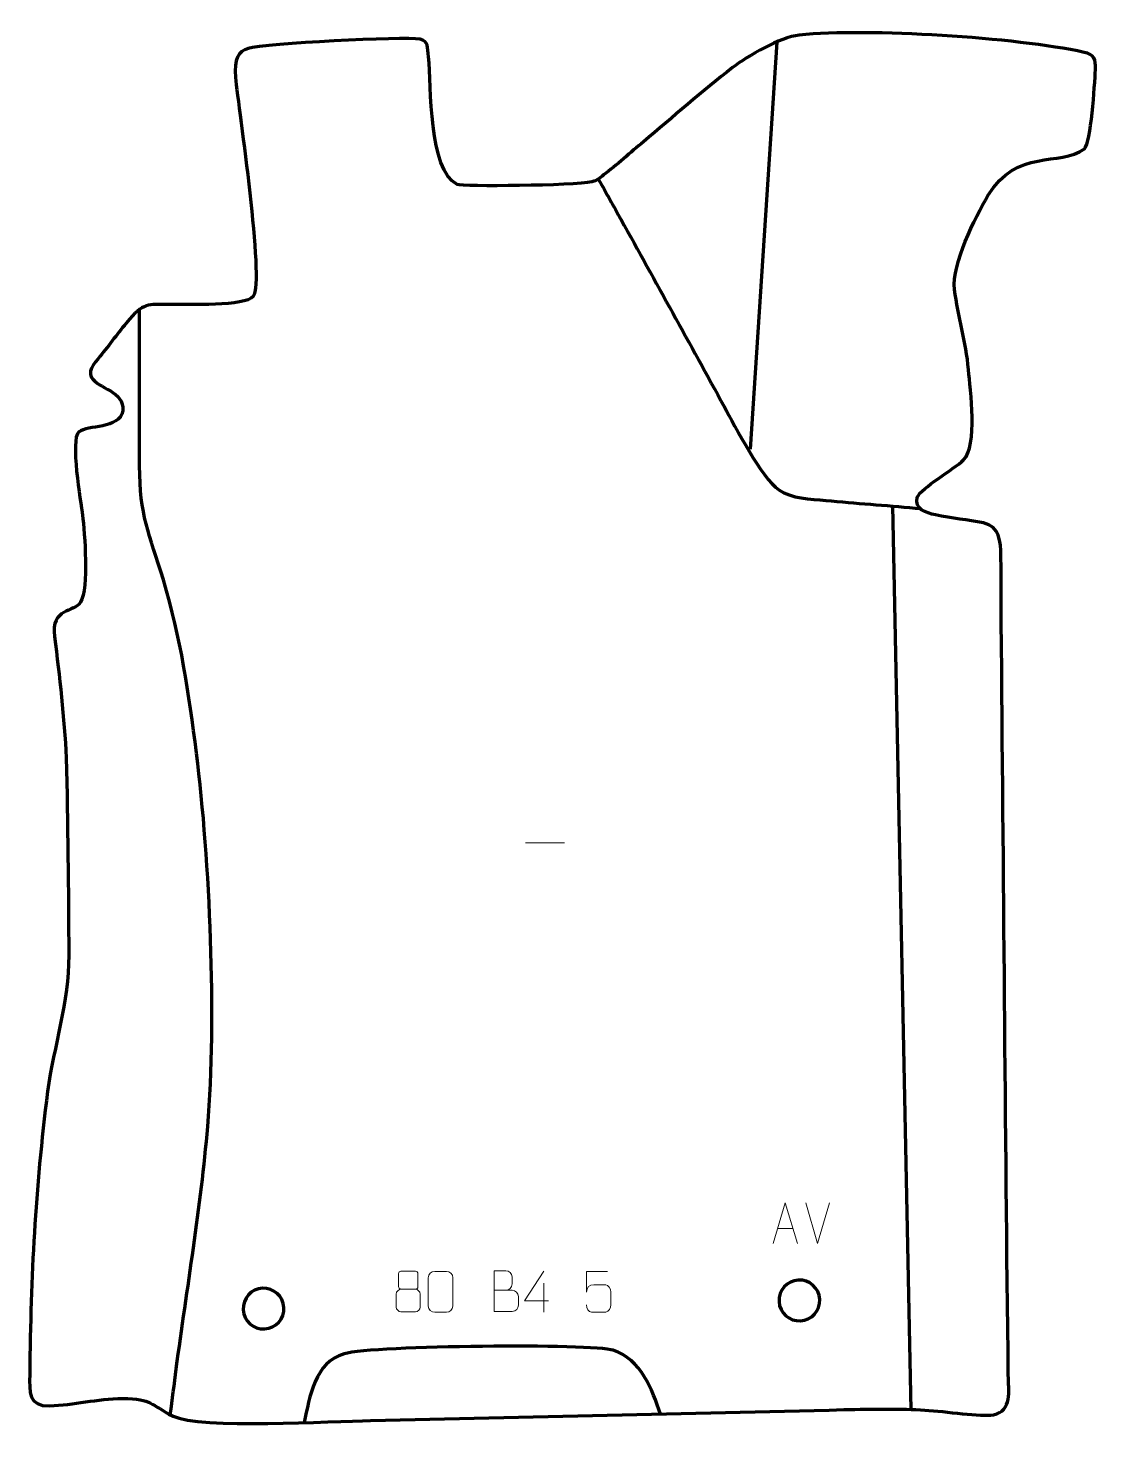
# Model space of a CAD drawing. Header units: millimetres. Extents: x 922 to 1577, y -56 to 803.
import ezdxf

# ---------------------------------------------------------------- set-up
doc = ezdxf.new("R2010")
doc.units = ezdxf.units.MM
doc.header["$MEASUREMENT"] = 0
doc.layers.add('layer 2', color=7, linetype='Continuous')
doc.layers.add('layer 3', color=7, linetype='Continuous')

msp = doc.modelspace()

# ---------------------------------------------------------------- linework, layer by layer
at = {"layer": 'layer 2', "color": 142, "lineweight": 158}
for points in [[(1365.1359, 545.1804), (1365.1359, 545.1804), (1381.5377, 794.8122), (1381.5377, 794.8122)], [(1452.2152, 510.3239), (1452.2152, 510.3239), (1463.5288, -43.9634), (1463.5288, -43.9634)]]:
    msp.add_open_spline(points, degree=3, dxfattribs=at)
for points, knots in [([(1271.9454, 710.7453), (1276.557, 702.4481), (1281.1687, 694.151), (1285.7804, 685.8538), (1285.7804, 685.8538), (1306.9663, 647.735), (1328.1055, 609.5945), (1348.9724, 571.2998), (1348.9724, 571.2998), (1355.8279, 558.7157), (1371.8976, 527.6933), (1382.4662, 520.2306), (1382.4662, 520.2306), (1390.1161, 514.8288), (1402.1778, 514.5518), (1411.2842, 513.6923), (1411.2842, 513.6923), (1429.4864, 511.9536), (1447.8536, 510.7289), (1466.1409, 509.0231), (1466.1409, 509.0231), (1466.1409, 509.0231), (1469.1257, 508.7447), (1469.1257, 508.7447)], [0, 0, 0, 0, 0.14285714, 0.14285714, 0.14285714, 0.14285714, 0.28571429, 0.28571429, 0.28571429, 0.28571429, 0.42857143, 0.42857143, 0.42857143, 0.42857143, 0.57142857, 0.57142857, 0.57142857, 0.57142857, 0.71428571, 0.71428571, 0.71428571, 0.71428571, 1, 1, 1, 1]), ([(1009.3202, -47.0448), (1010.5485, -37.6465), (1011.7769, -28.2482), (1013.0052, -18.8499), (1013.0052, -18.8499), (1019.4907, 30.2498), (1028.1705, 80.4811), (1032.2793, 129.7066), (1032.2793, 129.7066), (1037.8557, 196.516), (1033.6819, 292.2493), (1025.3931, 358.7415), (1025.3931, 358.7415), (1020.6822, 395.5479), (1015.8548, 429.2396), (1005.1011, 464.9645), (1005.1011, 464.9645), (996.1681, 494.1677), (990.5306, 504.1661), (990.5312, 534.8531), (990.5312, 534.8531), (990.5324, 566.8861), (990.5335, 598.9189), (990.5347, 630.9518)], [0, 0, 0, 0, 0.14285714, 0.14285714, 0.14285714, 0.14285714, 0.28571429, 0.28571429, 0.28571429, 0.28571429, 0.42857143, 0.42857143, 0.42857143, 0.42857143, 0.57142857, 0.57142857, 0.57142857, 0.57142857, 0.71428571, 0.71428571, 0.71428571, 0.71428571, 1, 1, 1, 1]), ([(1309.9492, -46.715), (1304.8866, -31.7049), (1298.1055, -12.9971), (1280.9817, -7.5043), (1280.9817, -7.5043), (1268.3326, -3.4466), (1134.6042, -4.4323), (1115.9115, -9.69), (1115.9115, -9.69), (1097.9453, -14.7432), (1094.7581, -36.2127), (1091.4037, -51.8301)], [0, 0, 0, 0, 0.25, 0.25, 0.25, 0.25, 0.5, 0.5, 0.5, 0.5, 1, 1, 1, 1])]:
    msp.add_open_spline(points, degree=3, knots=knots, dxfattribs=at)
at = {"layer": 'layer 2', "color": 250, "lineweight": 9}
for points in [[(1227.1015, 303.7652), (1227.1015, 303.7652), (1251.0795, 303.7652), (1251.0795, 303.7652)], [(1406.3282, 57.9045), (1406.3282, 57.9045), (1399.0064, 82.8581), (1399.0064, 82.8581)], [(1413.6501, 82.8581), (1413.6501, 82.8581), (1406.3283, 57.9045), (1406.3283, 57.9045)], [(1381.6913, 67.1612), (1381.6913, 67.1612), (1391.187, 67.1612), (1391.187, 67.1612)], [(1238.3974, 33.6158), (1238.3974, 33.6158), (1238.3974, 15.9511), (1238.3974, 15.9511)]]:
    msp.add_open_spline(points, degree=3, dxfattribs=at)
for points, knots in [([(1378.9687, 57.9118), (1378.9687, 57.9118), (1386.3397, 82.8653), (1386.3397, 82.8653), (1386.3397, 82.8653), (1386.3397, 82.8653), (1393.9096, 57.9118), (1393.9096, 57.9118)], [0, 0, 0, 0, 0.33333333, 0.33333333, 0.33333333, 0.33333333, 1, 1, 1, 1]), ([(1149.2839, 39.5224), (1149.2839, 37.3094), (1149.2839, 33.6271), (1149.2839, 31.4138), (1149.2839, 31.4138), (1149.2989, 30.9064), (1150.1063, 29.975), (1150.8064, 29.9762), (1150.8064, 29.9762), (1153.7763, 29.9764), (1156.7465, 29.8915), (1159.7169, 29.8912), (1159.7169, 29.8912), (1160.514, 29.8954), (1161.2347, 30.6857), (1161.2321, 31.4064), (1161.2321, 31.4064), (1161.2318, 33.6224), (1161.2318, 37.3071), (1161.2321, 39.5224), (1161.2321, 39.5224), (1161.2136, 40.2332), (1160.6022, 40.9936), (1159.7683, 40.9862), (1159.7683, 40.9862), (1156.7512, 40.9859), (1153.7343, 40.9859), (1150.7177, 40.9862), (1150.7177, 40.9862), (1150.0913, 40.9938), (1149.2672, 40.2828), (1149.2839, 39.5224)], [0, 0, 0, 0, 0.11111111, 0.11111111, 0.11111111, 0.11111111, 0.22222222, 0.22222222, 0.22222222, 0.22222222, 0.33333333, 0.33333333, 0.33333333, 0.33333333, 0.44444444, 0.44444444, 0.44444444, 0.44444444, 0.55555556, 0.55555556, 0.55555556, 0.55555556, 0.66666667, 0.66666667, 0.66666667, 0.66666667, 0.77777778, 0.77777778, 0.77777778, 0.77777778, 1, 1, 1, 1]), ([(1171.5355, 40.8089), (1173.9016, 40.8089), (1176.2681, 40.8089), (1178.6346, 40.8089), (1178.6346, 40.8089), (1180.6151, 40.8445), (1182.6411, 39.3502), (1182.6682, 36.9081), (1182.6682, 36.9081), (1182.6678, 31.1507), (1182.6678, 25.3929), (1182.6682, 19.6347), (1182.6682, 19.6347), (1182.5261, 17.3071), (1180.8197, 15.8248), (1178.6346, 15.814), (1178.6346, 15.814), (1176.2622, 15.8144), (1173.8898, 15.8144), (1171.5178, 15.814), (1171.5178, 15.814), (1169.5593, 15.7084), (1167.5529, 17.5963), (1167.5643, 19.6173), (1167.5643, 19.6173), (1167.5647, 25.3979), (1167.5647, 31.1782), (1167.5643, 36.958), (1167.5643, 36.958), (1167.5686, 39.1), (1169.3457, 40.8225), (1171.5355, 40.8089)], [0, 0, 0, 0, 0.11111111, 0.11111111, 0.11111111, 0.11111111, 0.22222222, 0.22222222, 0.22222222, 0.22222222, 0.33333333, 0.33333333, 0.33333333, 0.33333333, 0.44444444, 0.44444444, 0.44444444, 0.44444444, 0.55555556, 0.55555556, 0.55555556, 0.55555556, 0.66666667, 0.66666667, 0.66666667, 0.66666667, 0.77777778, 0.77777778, 0.77777778, 0.77777778, 1, 1, 1, 1]), ([(1208.0461, 29.3096), (1211.6847, 29.31), (1215.2718, 29.31), (1218.9112, 29.3096), (1218.9112, 29.3096), (1220.8866, 29.2923), (1222.8102, 27.5562), (1222.8102, 25.5066), (1222.8102, 25.5066), (1222.8098, 24.378), (1222.8098, 21.3286), (1222.8102, 20.1997), (1222.8102, 20.1997), (1222.8278, 18.3418), (1221.2857, 16.3279), (1218.9642, 16.3448), (1218.9642, 16.3448), (1215.3244, 16.3452), (1211.685, 16.3452), (1208.0461, 16.3448), (1208.0461, 16.3448), (1208.0461, 24.6631), (1208.0461, 32.9809), (1208.0461, 41.2984), (1208.0461, 41.2984), (1210.4198, 41.2984), (1212.7939, 41.2984), (1215.1681, 41.2984), (1215.1681, 41.2984), (1216.8489, 41.316), (1218.9457, 39.4055), (1218.9634, 37.4431), (1218.9634, 37.4431), (1218.963, 35.377), (1218.963, 35.231), (1218.9634, 33.1645), (1218.9634, 33.1645), (1218.9807, 31.0984), (1217.1262, 29.2923), (1215.1162, 29.3096)], [0, 0, 0, 0, 0.09090909, 0.09090909, 0.09090909, 0.09090909, 0.18181818, 0.18181818, 0.18181818, 0.18181818, 0.27272727, 0.27272727, 0.27272727, 0.27272727, 0.36363636, 0.36363636, 0.36363636, 0.36363636, 0.45454545, 0.45454545, 0.45454545, 0.45454545, 0.54545455, 0.54545455, 0.54545455, 0.54545455, 0.63636364, 0.63636364, 0.63636364, 0.63636364, 0.72727273, 0.72727273, 0.72727273, 0.72727273, 0.81818182, 0.81818182, 0.81818182, 0.81818182, 1, 1, 1, 1]), ([(1241.3415, 22.8547), (1241.3415, 22.8547), (1226.5198, 22.8547), (1226.5198, 22.8547), (1226.5198, 22.8547), (1226.5198, 22.8547), (1238.3974, 40.9252), (1238.3974, 40.9252)], [0, 0, 0, 0, 0.33333333, 0.33333333, 0.33333333, 0.33333333, 1, 1, 1, 1]), ([(1277.4592, 40.8572), (1277.4592, 40.8572), (1264.6075, 40.8572), (1264.6075, 40.8572), (1264.6075, 40.8572), (1264.6078, 36.6266), (1264.6078, 32.3957), (1264.6075, 28.1645), (1264.6075, 28.1645), (1264.6072, 31.4746), (1266.2382, 32.5464), (1269.0502, 32.6069), (1269.0502, 32.6069), (1271.4898, 32.6072), (1273.9293, 32.6072), (1276.3685, 32.6069), (1276.3685, 32.6069), (1278.0183, 32.6137), (1279.4932, 30.2332), (1279.5217, 28.1645), (1279.5217, 28.1645), (1279.5214, 25.5772), (1279.5214, 22.9896), (1279.5217, 20.4019), (1279.5217, 20.4019), (1279.5679, 18.4425), (1278.0685, 16.0062), (1276.4426, 15.9477), (1276.4426, 15.9477), (1274.4861, 15.948), (1269.5911, 15.948), (1267.6341, 15.9477), (1267.6341, 15.9477), (1265.7886, 15.9389), (1264.6815, 17.9037), (1264.6607, 20.4548)], [0, 0, 0, 0, 0.1, 0.1, 0.1, 0.1, 0.2, 0.2, 0.2, 0.2, 0.3, 0.3, 0.3, 0.3, 0.4, 0.4, 0.4, 0.4, 0.5, 0.5, 0.5, 0.5, 0.6, 0.6, 0.6, 0.6, 0.7, 0.7, 0.7, 0.7, 0.8, 0.8, 0.8, 0.8, 1, 1, 1, 1]), ([(1147.8251, 27.0042), (1147.8251, 23.8334), (1147.8251, 22.1313), (1147.8251, 18.9599), (1147.8251, 18.9599), (1147.8166, 17.738), (1149.5145, 16.0453), (1150.7671, 16.0368), (1150.7671, 16.0368), (1153.7502, 16.0371), (1156.7335, 16.0371), (1159.7169, 16.0368), (1159.7169, 16.0368), (1161.0402, 16.0485), (1162.6606, 17.6701), (1162.6495, 18.9693), (1162.6495, 18.9693), (1162.6492, 22.1375), (1162.6492, 23.8363), (1162.6495, 27.0042), (1162.6495, 27.0042), (1162.5798, 28.3846), (1161.002, 29.9632), (1159.6966, 29.9571), (1159.6966, 29.9571), (1156.72, 29.9568), (1153.7434, 29.9568), (1150.7671, 29.9571), (1150.7671, 29.9571), (1149.6876, 29.9635), (1147.8413, 28.3846), (1147.8251, 27.0042)], [0, 0, 0, 0, 0.11111111, 0.11111111, 0.11111111, 0.11111111, 0.22222222, 0.22222222, 0.22222222, 0.22222222, 0.33333333, 0.33333333, 0.33333333, 0.33333333, 0.44444444, 0.44444444, 0.44444444, 0.44444444, 0.55555556, 0.55555556, 0.55555556, 0.55555556, 0.66666667, 0.66666667, 0.66666667, 0.66666667, 0.77777778, 0.77777778, 0.77777778, 0.77777778, 1, 1, 1, 1])]:
    msp.add_open_spline(points, degree=3, knots=knots, dxfattribs=at)
at = {"layer": 'layer 2', "color": 142, "lineweight": 200}
for points in [[(1395.8234, 10.5424), (1388.9302, 10.1647), (1383.0359, 15.4465), (1382.6582, 22.3397), (1382.6582, 22.3397), (1382.2804, 29.2329), (1387.5622, 35.1272), (1394.4554, 35.505), (1394.4554, 35.505), (1401.3487, 35.8827), (1407.2429, 30.6009), (1407.6207, 23.7077), (1407.6207, 23.7077), (1407.9984, 16.8145), (1402.7166, 10.9202), (1395.8234, 10.5424)], [(1067.1885, 5.5835), (1060.2953, 5.2057), (1054.401, 10.4876), (1054.0232, 17.3807), (1054.0232, 17.3807), (1053.6455, 24.2739), (1058.9273, 30.1683), (1065.8205, 30.546), (1065.8205, 30.546), (1072.7138, 30.9238), (1078.608, 25.6419), (1078.9858, 18.7487), (1078.9858, 18.7487), (1079.3635, 11.8555), (1074.0817, 5.9612), (1067.1885, 5.5835)]]:
    msp.add_open_spline(points, degree=3, knots=[0, 0, 0, 0, 0.2, 0.2, 0.2, 0.2, 0.4, 0.4, 0.4, 0.4, 0.6, 0.6, 0.6, 0.6, 1, 1, 1, 1], dxfattribs=at)
at = {"layer": 'layer 3', "color": 242, "lineweight": 158}
msp.add_open_spline([(1162.5273, 796.546), (1167.5159, 795.5904), (1167.1503, 791.5179), (1167.7019, 785.7226), (1167.7019, 785.7226), (1169.419, 767.6814), (1167.6049, 716.3607), (1185.3049, 707.4835), (1185.3049, 707.4835), (1187.9896, 706.137), (1256.9947, 706.6003), (1267.8773, 709.1023), (1267.8773, 709.1023), (1271.1709, 709.8595), (1272.5152, 711.4738), (1275.0231, 713.3366), (1275.0231, 713.3366), (1282.9119, 719.1964), (1291.7192, 727.2643), (1299.5004, 733.7316), (1299.5004, 733.7316), (1317.5289, 748.7478), (1335.6251, 764.8765), (1354.1395, 779.1537), (1354.1395, 779.1537), (1363.4297, 786.3178), (1383.3398, 797.7753), (1394.9663, 799.1229), (1394.9663, 799.1229), (1437.7851, 803.4519), (1527.7068, 797.7102), (1569.823, 788.5232), (1569.823, 788.5232), (1575.8627, 787.2053), (1577.0494, 784.4877), (1576.7319, 777.906), (1576.7319, 777.906), (1576.2696, 768.3244), (1573.935, 733.2036), (1569.9994, 729.3131), (1569.9994, 729.3131), (1554.3497, 718.1941), (1528.9136, 730.1027), (1510.7609, 700.6646), (1510.7609, 700.6646), (1502.8962, 686.7453), (1488.4215, 658.9609), (1490.3399, 643.0976), (1490.3399, 643.0976), (1492.3791, 626.2354), (1497.3728, 611.4784), (1498.8637, 593.7475), (1498.8637, 593.7475), (1499.9959, 581.7792), (1504.5757, 547.0209), (1495.8625, 538.5339), (1495.8625, 538.5339), (1489.5617, 532.3966), (1469.8224, 521.5706), (1467.4753, 515.6504), (1467.4753, 515.6504), (1465.3719, 508.3556), (1472.9501, 506.1663), (1478.6855, 504.8282), (1478.6855, 504.8282), (1488.5787, 502.6124), (1498.4536, 501.8964), (1508.0205, 499.9216), (1508.0205, 499.9216), (1518.1179, 497.8374), (1518.6069, 488.4717), (1518.7472, 479.7167), (1518.7472, 479.7167), (1518.9637, 466.2019), (1518.8168, 452.3701), (1518.9456, 438.7877), (1518.9456, 438.7877), (1520.4047, 284.8953), (1521.4698, 130.9445), (1523.2677, -22.9369), (1523.2677, -22.9369), (1523.5068, -31.9681), (1525.6059, -44.9004), (1514.2698, -47.027), (1514.2698, -47.027), (1506.4479, -48.4943), (1485.1736, -44.9551), (1472.0502, -44.1747), (1472.0502, -44.1747), (1457.7526, -43.3243), (1440.4659, -43.4458), (1422.3877, -43.9204), (1422.3877, -43.9204), (1325.6501, -46.4598), (1228.956, -48.461), (1132.1992, -50.5462), (1132.1992, -50.5462), (1109.2045, -51.1019), (1027.2339, -55.7807), (1010.9915, -47.8881), (1010.9915, -47.8881), (996.7747, -40.9799), (998.8993, -37.2305), (979.9886, -37.038), (979.9886, -37.038), (964.3731, -37.1902), (950.0425, -41.1822), (935.2756, -41.5674), (935.2756, -41.5674), (922.0627, -41.9121), (922.997, -33.2938), (923.1103, -22.2844), (923.1103, -22.2844), (923.8514, 39.8267), (926.3394, 89.498), (934.034, 151.2945), (934.034, 151.2945), (938.0139, 179.7453), (947.1389, 205.7953), (947.0808, 234.7558), (947.0808, 234.7558), (946.7807, 274.8891), (946.5559, 315.696), (945.4674, 355.7815), (945.4674, 355.7815), (944.2777, 380.4334), (941.4645, 405.7406), (938.2678, 430.22), (938.2678, 430.22), (935.968, 447.8305), (950.5844, 445.0407), (954.2689, 451.2449), (954.2689, 451.2449), (959.5191, 460.0859), (956.7151, 493.7234), (955.5105, 504.7039), (955.5105, 504.7039), (954.4462, 512.9115), (947.6863, 551.1479), (953.2315, 555.7648), (953.2315, 555.7648), (958.4286, 560.0921), (978.209, 557.2889), (980.2302, 568.6229), (980.2302, 568.6229), (981.1676, 581.0971), (965.4004, 581.8168), (960.8722, 589.3544), (960.8722, 589.3544), (958.2613, 593.7004), (964.6187, 600.042), (967.3539, 603.4427), (967.3539, 603.4427), (972.984, 610.4428), (978.6491, 618.2772), (984.3274, 624.9733), (984.3274, 624.9733), (993.8667, 635.8649), (997.002, 633.6502), (1010.9542, 633.9544), (1010.9542, 633.9544), (1019.5087, 634.0348), (1055.6245, 632.6255), (1060.1178, 638.8019), (1060.1178, 638.8019), (1067.2192, 648.5634), (1051.2054, 753.548), (1049.3006, 773.1339), (1049.3006, 773.1339), (1048.3373, 784.7167), (1050.9848, 789.0748), (1057.0798, 790.8618), (1057.0798, 790.8618), (1067.187, 793.825), (1152.4489, 798.4773), (1162.5273, 796.546)], degree=3, knots=[0, 0, 0, 0, 0.02222222, 0.02222222, 0.02222222, 0.02222222, 0.04444444, 0.04444444, 0.04444444, 0.04444444, 0.06666667, 0.06666667, 0.06666667, 0.06666667, 0.08888889, 0.08888889, 0.08888889, 0.08888889, 0.11111111, 0.11111111, 0.11111111, 0.11111111, 0.13333333, 0.13333333, 0.13333333, 0.13333333, 0.15555556, 0.15555556, 0.15555556, 0.15555556, 0.17777778, 0.17777778, 0.17777778, 0.17777778, 0.2, 0.2, 0.2, 0.2, 0.22222222, 0.22222222, 0.22222222, 0.22222222, 0.24444444, 0.24444444, 0.24444444, 0.24444444, 0.26666667, 0.26666667, 0.26666667, 0.26666667, 0.28888889, 0.28888889, 0.28888889, 0.28888889, 0.31111111, 0.31111111, 0.31111111, 0.31111111, 0.33333333, 0.33333333, 0.33333333, 0.33333333, 0.35555556, 0.35555556, 0.35555556, 0.35555556, 0.37777778, 0.37777778, 0.37777778, 0.37777778, 0.4, 0.4, 0.4, 0.4, 0.42222222, 0.42222222, 0.42222222, 0.42222222, 0.44444444, 0.44444444, 0.44444444, 0.44444444, 0.46666667, 0.46666667, 0.46666667, 0.46666667, 0.48888889, 0.48888889, 0.48888889, 0.48888889, 0.51111111, 0.51111111, 0.51111111, 0.51111111, 0.53333333, 0.53333333, 0.53333333, 0.53333333, 0.55555556, 0.55555556, 0.55555556, 0.55555556, 0.57777778, 0.57777778, 0.57777778, 0.57777778, 0.6, 0.6, 0.6, 0.6, 0.62222222, 0.62222222, 0.62222222, 0.62222222, 0.64444444, 0.64444444, 0.64444444, 0.64444444, 0.66666667, 0.66666667, 0.66666667, 0.66666667, 0.68888889, 0.68888889, 0.68888889, 0.68888889, 0.71111111, 0.71111111, 0.71111111, 0.71111111, 0.73333333, 0.73333333, 0.73333333, 0.73333333, 0.75555556, 0.75555556, 0.75555556, 0.75555556, 0.77777778, 0.77777778, 0.77777778, 0.77777778, 0.8, 0.8, 0.8, 0.8, 0.82222222, 0.82222222, 0.82222222, 0.82222222, 0.84444444, 0.84444444, 0.84444444, 0.84444444, 0.86666667, 0.86666667, 0.86666667, 0.86666667, 0.88888889, 0.88888889, 0.88888889, 0.88888889, 0.91111111, 0.91111111, 0.91111111, 0.91111111, 0.93333333, 0.93333333, 0.93333333, 0.93333333, 0.95555556, 0.95555556, 0.95555556, 0.95555556, 1, 1, 1, 1], dxfattribs=at)

doc.saveas('drawing.dxf')
